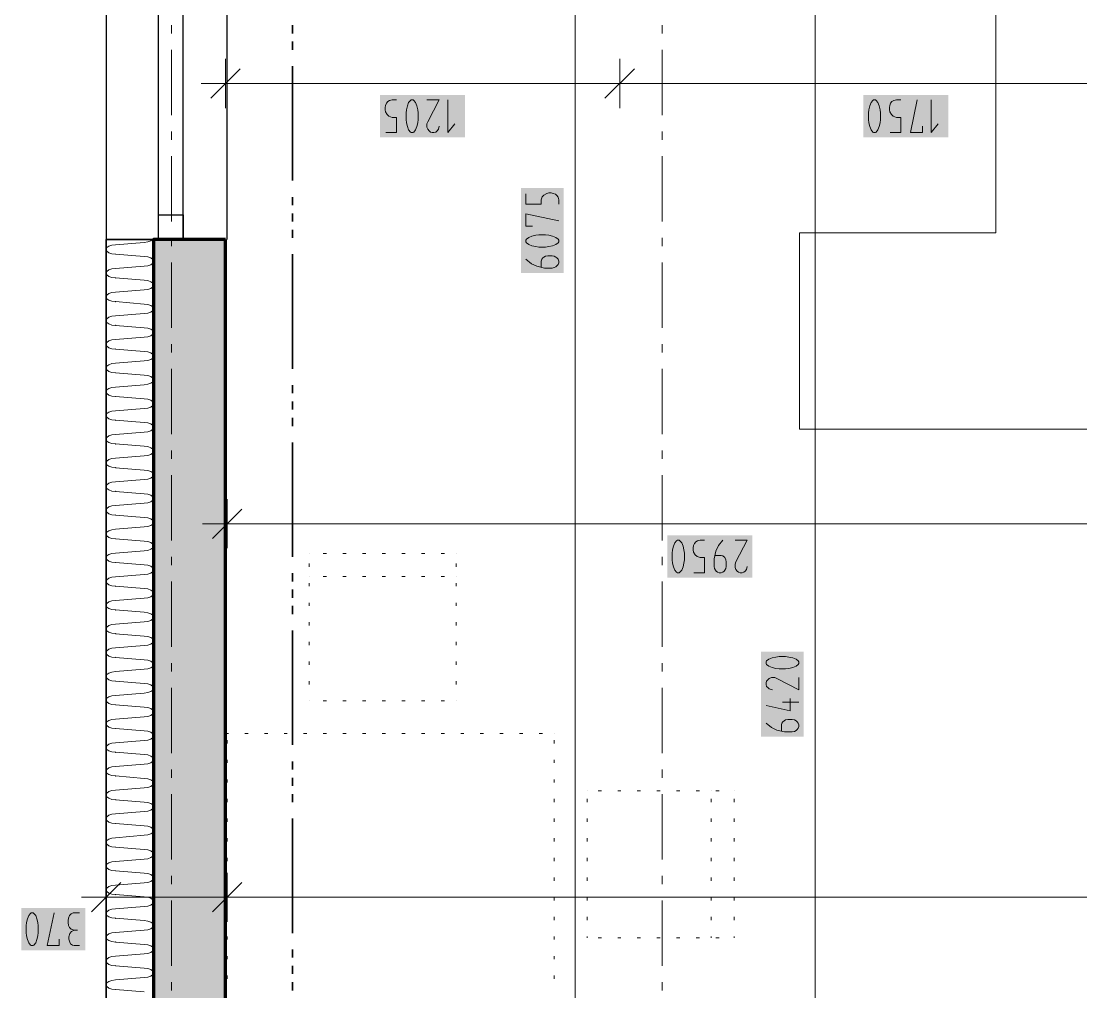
# Model space of a CAD drawing. Header units: millimetres. Extents: x 0 to 594, y 0 to 420.
# Drawn here: x 93.48 to 123.15, y 151.83 to 179 of the extents above; entities that cross this region are included whole.
import ezdxf

# ---------------------------------------------------------------- set-up
doc = ezdxf.new("R2010")
doc.units = ezdxf.units.MM
doc.header["$LTSCALE"] = 8
for name, color, linetype in [('PDF_Koty delkove', 7, 'Continuous'), ('PDF_Kuchyne', 7, 'Continuous'), ('PDF_Nabytek', 7, 'Continuous'), ('PDF_Okna', 7, 'Continuous'), ('PDF_Osy hlavni', 7, 'Continuous'), ('PDF_Pozarni useky', 7, 'Continuous'), ('PDF_Steny obvodove nosne', 7, 'Continuous'), ('PDF_Zatepleni', 7, 'Continuous')]:
    doc.layers.add(name, color=color, linetype=linetype)

msp = doc.modelspace()

# ---------------------------------------------------------------- linework, layer by layer
at = {"layer": 'PDF_Koty delkove', "lineweight": 18}
for points in [[(115.713, 135.687), (115.713, 140.359), (115.713, 148.079), (115.713, 189.557), (115.713, 190.885), (115.713, 201.28), (115.713, 202.288), (115.713, 221.567), (115.713, 222.895), (115.713, 262.69), (115.713, 265.045), (115.713, 266.262), (115.713, 328.13), (115.713, 331.61)], [(108.99, 145.32), (108.99, 154.118), (108.99, 156.524), (108.99, 167.628), (108.99, 200.96), (108.99, 202.288), (108.99, 215.614), (108.99, 216.942), (108.99, 262.69), (108.99, 266.17)], [(99.205, 177.942), (99.205, 177.255), (99.205, 176.568)], [(110.242, 177.942), (110.242, 177.255), (110.242, 176.568)], [(99.617, 177.667), (98.793, 176.843)], [(110.654, 177.667), (109.829, 176.843)], [(99.205, 177.255), (98.518, 177.255)], [(149.487, 177.255), (145.41, 177.255), (144.58, 177.255), (143.119, 177.255), (137.352, 177.255), (135.153, 177.255), (129.109, 177.255), (127.506, 177.255), (126.269, 177.255), (110.242, 177.255), (99.205, 177.255)], [(103.696, 175.881), (103.989, 175.881), (103.989, 176.308), (103.867, 176.308), (103.781, 176.339), (103.732, 176.385), (103.684, 176.461), (103.671, 176.522), (103.671, 176.583), (103.684, 176.644), (103.708, 176.705), (103.745, 176.751), (103.793, 176.782), (103.867, 176.797), (103.989, 176.797)], [(104.258, 176.43), (104.258, 176.247), (104.271, 176.156), (104.295, 176.049), (104.332, 175.957), (104.38, 175.896), (104.405, 175.881), (104.454, 175.881), (104.479, 175.896), (104.527, 175.957), (104.564, 176.049), (104.589, 176.156), (104.601, 176.247), (104.601, 176.43), (104.589, 176.522), (104.564, 176.629), (104.527, 176.72), (104.479, 176.782), (104.454, 176.797), (104.405, 176.797), (104.38, 176.782), (104.332, 176.72), (104.295, 176.629), (104.271, 176.522), (104.258, 176.43)], [(104.845, 176.797), (105.188, 176.797), (104.87, 176.186), (104.845, 176.125), (104.845, 176.033), (104.87, 175.973), (104.906, 175.927), (104.943, 175.896), (104.992, 175.881), (105.041, 175.881), (105.09, 175.896), (105.127, 175.927), (105.163, 175.973), (105.188, 176.064)], [(105.433, 176.797), (105.433, 175.881), (105.628, 176.125)], [(117.79, 176.522), (117.79, 176.583), (117.803, 176.644), (117.827, 176.705), (117.864, 176.751), (117.912, 176.782), (117.986, 176.797), (118.108, 176.797)], [(117.815, 175.881), (118.108, 175.881), (118.108, 176.308), (117.986, 176.308), (117.901, 176.339), (117.851, 176.385), (117.803, 176.461), (117.79, 176.522)], [(118.72, 176.064), (118.72, 175.881), (118.378, 175.881), (118.573, 176.797)], [(118.965, 176.797), (118.965, 175.881), (119.16, 176.125)], [(107.616, 174.168), (107.616, 173.875), (108.043, 173.875), (108.043, 173.997), (108.074, 174.082), (108.12, 174.131), (108.196, 174.18), (108.256, 174.192), (108.318, 174.192), (108.379, 174.18), (108.439, 174.156), (108.485, 174.119), (108.516, 174.07), (108.532, 173.997), (108.532, 173.875)], [(107.798, 173.262), (107.616, 173.262), (107.616, 173.605), (108.532, 173.41)], [(107.631, 172.896), (107.616, 172.871), (107.616, 172.823), (107.631, 172.798), (107.692, 172.749), (107.784, 172.713), (107.891, 172.688), (107.981, 172.675), (108.165, 172.675), (108.256, 172.688), (108.363, 172.713), (108.455, 172.749), (108.516, 172.798), (108.532, 172.823), (108.532, 172.871), (108.516, 172.896), (108.455, 172.945), (108.363, 172.981), (108.256, 173.006), (108.165, 173.018)], [(108.165, 173.018), (107.981, 173.018), (107.891, 173.006), (107.784, 172.981), (107.692, 172.945), (107.631, 172.896)], [(108.043, 172.113), (108.043, 172.284), (108.058, 172.333), (108.089, 172.37), (108.12, 172.394), (108.165, 172.419), (108.226, 172.431), (108.348, 172.431), (108.409, 172.419), (108.455, 172.394), (108.485, 172.37), (108.516, 172.333), (108.532, 172.284), (108.532, 172.236), (108.516, 172.187), (108.485, 172.15), (108.455, 172.126), (108.409, 172.101), (108.348, 172.088), (108.134, 172.088), (107.921, 172.137), (107.768, 172.211), (107.616, 172.333)], [(99.251, 165.616), (99.251, 164.929), (99.251, 164.242)], [(99.663, 165.341), (98.839, 164.517)], [(98.564, 164.929), (99.251, 164.929), (126.269, 164.929), (127.643, 164.929), (139.868, 164.929), (149.487, 164.929), (150.174, 164.929)], [(112.051, 163.92), (112.051, 164.104), (112.038, 164.195), (112.013, 164.302), (111.977, 164.394), (111.928, 164.455), (111.903, 164.471), (111.855, 164.471), (111.83, 164.455), (111.782, 164.394), (111.745, 164.302), (111.721, 164.195), (111.708, 164.104)], [(112.319, 163.555), (112.613, 163.555), (112.613, 163.982), (112.49, 163.982), (112.405, 164.013), (112.356, 164.059), (112.308, 164.135), (112.295, 164.195), (112.295, 164.257), (112.308, 164.318), (112.332, 164.378), (112.369, 164.424), (112.417, 164.455), (112.49, 164.471), (112.613, 164.471)], [(113.127, 164.471), (113.004, 164.318), (112.931, 164.165), (112.882, 163.952), (112.882, 163.737), (112.895, 163.677), (112.919, 163.631), (112.943, 163.601), (112.98, 163.57), (113.029, 163.555), (113.078, 163.555), (113.127, 163.57), (113.163, 163.601), (113.188, 163.631), (113.213, 163.677), (113.225, 163.737), (113.225, 163.86), (113.213, 163.92), (113.188, 163.982), (113.127, 164.028), (113.078, 164.043), (112.907, 164.043)], [(113.469, 164.471), (113.812, 164.471), (113.494, 163.86), (113.469, 163.799), (113.469, 163.707), (113.494, 163.647), (113.53, 163.601), (113.567, 163.57), (113.616, 163.555), (113.665, 163.555), (113.714, 163.57)], [(111.708, 164.104), (111.708, 163.92), (111.721, 163.83), (111.745, 163.723), (111.782, 163.631), (111.83, 163.57), (111.855, 163.555), (111.903, 163.555), (111.928, 163.57), (111.977, 163.631), (112.013, 163.723), (112.038, 163.83), (112.051, 163.92)], [(113.714, 163.57), (113.75, 163.601), (113.787, 163.647), (113.812, 163.737)], [(115.255, 160.28), (114.644, 160.598), (114.582, 160.623), (114.491, 160.623), (114.43, 160.598), (114.385, 160.562), (114.353, 160.525), (114.339, 160.476), (114.339, 160.427), (114.353, 160.378), (114.385, 160.342), (114.43, 160.305), (114.521, 160.28)], [(115.255, 160.623), (115.255, 160.28)], [(115.01, 160.036), (115.01, 159.693), (114.339, 159.84)], [(115.255, 159.938), (114.797, 159.938)], [(114.766, 159.131), (114.766, 159.302), (114.781, 159.351), (114.811, 159.387), (114.843, 159.412), (114.887, 159.436), (114.949, 159.448), (115.071, 159.448), (115.132, 159.436), (115.178, 159.412), (115.208, 159.387), (115.239, 159.351), (115.255, 159.302), (115.255, 159.253), (115.239, 159.204), (115.208, 159.167), (115.178, 159.143), (115.132, 159.118), (115.071, 159.106), (114.857, 159.106), (114.644, 159.155), (114.491, 159.228), (114.339, 159.351)], [(95.862, 155.161), (95.862, 154.474), (95.862, 153.787)], [(99.251, 155.161), (99.251, 154.474), (99.251, 153.787)], [(96.274, 154.886), (95.45, 154.062)], [(99.663, 154.886), (98.839, 154.062)], [(95.862, 154.474), (95.175, 154.474)], [(235.992, 154.474), (234.068, 154.474), (203.112, 154.474), (201.784, 154.474), (178.291, 154.474), (176.368, 154.474), (164.92, 154.474), (162.813, 154.474), (151.365, 154.474), (149.441, 154.474), (99.251, 154.474), (95.862, 154.474)], [(93.621, 153.67), (93.621, 153.487), (93.633, 153.396), (93.657, 153.289), (93.694, 153.197), (93.743, 153.136), (93.767, 153.121), (93.816, 153.121), (93.841, 153.136), (93.889, 153.197), (93.926, 153.289), (93.951, 153.396), (93.963, 153.487), (93.963, 153.67), (93.951, 153.762), (93.926, 153.869), (93.889, 153.96), (93.841, 154.022), (93.816, 154.037)], [(93.816, 154.037), (93.767, 154.037), (93.743, 154.022), (93.694, 153.96), (93.657, 153.869), (93.633, 153.762), (93.621, 153.67)], [(94.551, 153.304), (94.551, 153.121), (94.208, 153.121), (94.403, 154.037)], [(95.113, 154.037), (94.942, 154.037), (94.881, 154.006), (94.832, 153.96), (94.807, 153.884), (94.795, 153.823), (94.795, 153.762), (94.807, 153.686), (94.832, 153.625), (94.881, 153.579), (94.966, 153.548)], [(95.113, 153.121), (94.966, 153.121), (94.917, 153.136), (94.868, 153.167), (94.843, 153.213), (94.819, 153.304), (94.819, 153.365), (94.843, 153.457), (94.892, 153.518), (94.966, 153.548), (95.064, 153.548)]]:
    msp.add_lwpolyline(points, dxfattribs=at)
for points in [[(117.203, 176.43), (117.203, 176.247), (117.216, 176.156), (117.24, 176.049), (117.277, 175.957), (117.325, 175.896), (117.35, 175.881), (117.399, 175.881), (117.424, 175.896), (117.472, 175.957), (117.509, 176.049), (117.534, 176.156), (117.546, 176.247), (117.546, 176.43), (117.534, 176.522), (117.509, 176.629), (117.472, 176.72), (117.424, 176.782), (117.399, 176.797), (117.35, 176.797), (117.325, 176.782), (117.277, 176.72), (117.24, 176.629), (117.216, 176.522)], [(114.887, 161.21), (114.704, 161.21), (114.614, 161.197), (114.506, 161.173), (114.415, 161.136), (114.353, 161.088), (114.339, 161.063), (114.339, 161.014), (114.353, 160.99), (114.415, 160.941), (114.506, 160.904), (114.614, 160.879), (114.704, 160.867), (114.887, 160.867), (114.979, 160.879), (115.086, 160.904), (115.178, 160.941), (115.239, 160.99), (115.255, 161.014), (115.255, 161.063), (115.239, 161.088), (115.178, 161.136), (115.086, 161.173), (114.979, 161.197)]]:
    msp.add_lwpolyline(points, close=True, dxfattribs=at)
at = {"layer": 'PDF_Koty delkove', "color": 7, "lineweight": 18, "true_color": 0xffffff, "transparency": 33554559}
for points in [[(105.913, 176.935), (103.534, 176.935), (105.913, 175.744), (103.534, 175.744)], [(119.445, 176.935), (117.066, 176.935), (119.445, 175.744), (117.066, 175.744)], [(108.669, 171.951), (108.669, 174.329), (107.479, 171.951), (107.479, 174.329)], [(113.95, 164.608), (111.571, 164.608), (113.95, 163.418), (111.571, 163.418)], [(115.392, 158.968), (115.392, 161.347), (114.201, 158.968), (114.201, 161.347)], [(95.275, 154.175), (93.484, 154.175), (95.275, 152.984), (93.484, 152.984)]]:
    msp.add_solid(points, dxfattribs=at)
at = {"layer": 'PDF_Kuchyne', "lineweight": 13}
msp.add_lwpolyline([(126.269, 189.557), (120.774, 189.557), (110.242, 189.557), (110.242, 184.062), (120.774, 184.062), (120.774, 173.071), (115.279, 173.071), (115.279, 167.576), (126.269, 167.576), (126.269, 173.071)], dxfattribs=at)
at = {"layer": 'PDF_Nabytek', "lineweight": 13}
for points in [[(101.545, 164.096), (101.545, 164.096)], [(101.545, 164.096), (101.545, 164.096)], [(102.033, 164.096), (101.942, 164.096)], [(102.583, 164.096), (102.491, 164.096)], [(103.133, 164.096), (103.041, 164.096)], [(103.682, 164.096), (103.591, 164.096)], [(104.232, 164.096), (104.14, 164.096)], [(104.781, 164.096), (104.69, 164.096)], [(105.331, 164.096), (105.239, 164.096)], [(105.666, 164.096), (105.666, 164.096)], [(105.666, 164.096), (105.666, 164.096)], [(101.545, 163.727), (101.545, 163.819)], [(105.666, 163.727), (105.666, 163.819)], [(101.545, 163.455), (101.545, 163.455)], [(101.545, 163.178), (101.545, 163.269)], [(102.033, 163.455), (101.942, 163.455)], [(102.583, 163.455), (102.491, 163.455)], [(103.133, 163.455), (103.041, 163.455)], [(103.682, 163.455), (103.591, 163.455)], [(104.232, 163.455), (104.14, 163.455)], [(104.781, 163.455), (104.69, 163.455)], [(105.331, 163.455), (105.239, 163.455)], [(105.666, 163.455), (105.666, 163.455)], [(105.666, 163.178), (105.666, 163.269)], [(101.545, 162.628), (101.545, 162.72)], [(105.666, 162.628), (105.666, 162.72)], [(101.545, 162.079), (101.545, 162.17)], [(105.666, 162.079), (105.666, 162.17)], [(101.545, 161.529), (101.545, 161.621)], [(105.666, 161.529), (105.666, 161.621)], [(101.545, 160.98), (101.545, 161.071)], [(105.666, 160.98), (105.666, 161.071)], [(101.545, 160.43), (101.545, 160.522)], [(105.666, 160.43), (105.666, 160.522)], [(101.545, 159.975), (101.545, 159.975)], [(101.545, 159.975), (101.545, 159.975)], [(102.033, 159.975), (101.942, 159.975)], [(102.583, 159.975), (102.491, 159.975)], [(103.133, 159.975), (103.041, 159.975)], [(103.682, 159.975), (103.591, 159.975)], [(104.232, 159.975), (104.14, 159.975)], [(104.781, 159.975), (104.69, 159.975)], [(105.331, 159.975), (105.239, 159.975)], [(105.666, 159.975), (105.666, 159.975)], [(105.666, 159.975), (105.666, 159.975)], [(99.286, 159.059), (99.251, 159.059)], [(99.251, 159.059), (99.251, 159.059)], [(99.251, 159.059), (99.251, 159.059)], [(99.835, 159.059), (99.744, 159.059)], [(100.385, 159.059), (100.293, 159.059)], [(100.934, 159.059), (100.843, 159.059)], [(101.484, 159.059), (101.392, 159.059)], [(102.033, 159.059), (101.942, 159.059)], [(102.583, 159.059), (102.491, 159.059)], [(103.133, 159.059), (103.041, 159.059)], [(103.682, 159.059), (103.591, 159.059)], [(104.232, 159.059), (104.14, 159.059)], [(104.781, 159.059), (104.69, 159.059)], [(105.331, 159.059), (105.239, 159.059)], [(105.88, 159.059), (105.789, 159.059)], [(106.43, 159.059), (106.338, 159.059)], [(106.979, 159.059), (106.888, 159.059)], [(107.529, 159.059), (107.437, 159.059)], [(108.078, 159.059), (107.987, 159.059)], [(108.41, 159.059), (108.41, 159.059)], [(108.41, 159.059), (108.41, 159.059)], [(99.251, 158.782), (99.251, 158.873)], [(108.41, 158.782), (108.41, 158.873)], [(99.251, 158.232), (99.251, 158.324)], [(108.41, 158.232), (108.41, 158.324)], [(99.251, 157.683), (99.251, 157.774)], [(108.41, 157.683), (108.41, 157.774)], [(109.326, 157.456), (109.326, 157.456)], [(109.326, 157.456), (109.326, 157.456)], [(109.727, 157.456), (109.635, 157.456)], [(110.276, 157.456), (110.185, 157.456)], [(110.826, 157.456), (110.734, 157.456)], [(111.375, 157.456), (111.284, 157.456)], [(111.925, 157.456), (111.833, 157.456)], [(112.475, 157.456), (112.383, 157.456)], [(112.806, 157.456), (112.806, 157.456)], [(113.024, 157.456), (112.932, 157.456)], [(113.447, 157.456), (113.447, 157.456)], [(113.447, 157.456), (113.447, 157.456)], [(99.251, 157.133), (99.251, 157.225)], [(108.41, 157.133), (108.41, 157.225)], [(109.326, 157.133), (109.326, 157.225)], [(112.806, 157.133), (112.806, 157.225)], [(113.447, 157.133), (113.447, 157.225)], [(99.251, 156.584), (99.251, 156.675)], [(108.41, 156.584), (108.41, 156.675)], [(109.326, 156.584), (109.326, 156.675)], [(112.806, 156.584), (112.806, 156.675)], [(113.447, 156.584), (113.447, 156.675)], [(99.251, 156.034), (99.251, 156.126)], [(108.41, 156.034), (108.41, 156.126)], [(109.326, 156.034), (109.326, 156.126)], [(112.806, 156.034), (112.806, 156.126)], [(113.447, 156.034), (113.447, 156.126)], [(99.251, 155.484), (99.251, 155.576)], [(108.41, 155.484), (108.41, 155.576)], [(109.326, 155.484), (109.326, 155.576)], [(112.806, 155.484), (112.806, 155.576)], [(113.447, 155.484), (113.447, 155.576)], [(99.251, 154.935), (99.251, 155.027)], [(108.41, 154.935), (108.41, 155.027)], [(109.326, 154.935), (109.326, 155.027)], [(112.806, 154.935), (112.806, 155.027)], [(113.447, 154.935), (113.447, 155.027)], [(99.251, 154.385), (99.251, 154.477)], [(108.41, 154.385), (108.41, 154.477)], [(109.326, 154.385), (109.326, 154.477)], [(112.806, 154.385), (112.806, 154.477)], [(113.447, 154.385), (113.447, 154.477)], [(99.251, 153.836), (99.251, 153.927)], [(108.41, 153.836), (108.41, 153.927)], [(109.326, 153.836), (109.326, 153.927)], [(112.806, 153.836), (112.806, 153.927)], [(113.447, 153.836), (113.447, 153.927)], [(99.251, 153.286), (99.251, 153.378)], [(108.41, 153.286), (108.41, 153.378)], [(109.326, 153.335), (109.326, 153.378)], [(109.326, 153.335), (109.326, 153.335)], [(109.326, 153.335), (109.326, 153.335)], [(109.727, 153.335), (109.635, 153.335)], [(110.276, 153.335), (110.185, 153.335)], [(110.826, 153.335), (110.734, 153.335)], [(111.375, 153.335), (111.284, 153.335)], [(111.925, 153.335), (111.833, 153.335)], [(112.475, 153.335), (112.383, 153.335)], [(112.806, 153.335), (112.806, 153.378)], [(112.806, 153.335), (112.806, 153.335)], [(113.024, 153.335), (112.932, 153.335)], [(113.447, 153.335), (113.447, 153.378)], [(113.447, 153.335), (113.447, 153.335)], [(113.447, 153.335), (113.447, 153.335)], [(99.251, 152.737), (99.251, 152.828)], [(108.41, 152.737), (108.41, 152.828)], [(99.251, 152.187), (99.251, 152.279)], [(108.41, 152.187), (108.41, 152.279)]]:
    msp.add_lwpolyline(points, dxfattribs=at)
at = {"layer": 'PDF_Okna', "lineweight": 25}
for points in [[(95.862, 189.376), (95.862, 172.89)], [(97.328, 172.89), (97.328, 189.376)], [(98.015, 172.89), (98.015, 189.376)], [(99.251, 172.89), (99.251, 189.376)]]:
    msp.add_lwpolyline(points, dxfattribs=at)
msp.add_lwpolyline([(97.328, 172.89), (97.328, 173.577), (98.015, 173.577), (98.015, 172.89)], close=True, dxfattribs=at)
at = {"layer": 'PDF_Osy hlavni', "lineweight": 18}
for points in [[(97.694, 178.656), (97.694, 178.885)], [(111.432, 178.656), (111.432, 178.885), (111.432, 178.656)], [(97.694, 176.366), (97.694, 178.198)], [(111.432, 178.198), (111.432, 176.366), (111.432, 178.198)], [(97.694, 175.68), (97.694, 175.909)], [(111.432, 175.909), (111.432, 175.68), (111.432, 175.909)], [(97.694, 173.39), (97.694, 175.222)], [(111.432, 175.222), (111.432, 173.39), (111.432, 175.222)], [(97.694, 172.703), (97.694, 172.932)], [(111.432, 172.932), (111.432, 172.703), (111.432, 172.932)], [(97.694, 170.413), (97.694, 172.245)], [(111.432, 172.245), (111.432, 170.413), (111.432, 172.245)], [(97.694, 169.726), (97.694, 169.955)], [(111.432, 169.955), (111.432, 169.726), (111.432, 169.955)], [(97.694, 167.437), (97.694, 169.268)], [(111.432, 167.437), (111.432, 169.268), (111.432, 167.437)], [(97.694, 166.75), (97.694, 166.979)], [(111.432, 166.979), (111.432, 166.75), (111.432, 166.979)], [(97.694, 164.46), (97.694, 166.292)], [(111.432, 164.46), (111.432, 166.292), (111.432, 164.46)], [(97.694, 163.773), (97.694, 164.002)], [(111.432, 164.002), (111.432, 163.773), (111.432, 164.002)], [(97.694, 161.483), (97.694, 163.315)], [(111.432, 163.315), (111.432, 161.483), (111.432, 163.315)], [(97.694, 160.797), (97.694, 161.026)], [(111.432, 161.026), (111.432, 160.797), (111.432, 161.026)], [(97.694, 158.507), (97.694, 160.339)], [(111.432, 160.339), (111.432, 158.507), (111.432, 160.339)], [(97.694, 157.82), (97.694, 158.049)], [(111.432, 158.049), (111.432, 157.82), (111.432, 158.049)], [(97.694, 155.53), (97.694, 157.362)], [(111.432, 155.53), (111.432, 157.362), (111.432, 155.53)], [(97.694, 154.843), (97.694, 155.072)], [(111.432, 155.072), (111.432, 154.843), (111.432, 155.072)], [(97.694, 152.554), (97.694, 154.385)], [(111.432, 154.385), (111.432, 152.554), (111.432, 154.385)], [(97.694, 151.867), (97.694, 152.096)], [(111.432, 151.867), (111.432, 152.096), (111.432, 151.867)]]:
    msp.add_lwpolyline(points, dxfattribs=at)
at = {"layer": 'PDF_Pozarni useky', "lineweight": 35}
for points in [[(101.083, 178.656), (101.083, 178.885)], [(101.083, 178.198), (101.083, 178.427)], [(101.083, 174.535), (101.083, 177.74)], [(101.083, 173.848), (101.083, 174.077)], [(101.083, 173.39), (101.083, 173.619)], [(101.083, 172.932), (101.083, 173.161)], [(101.083, 169.268), (101.083, 172.474)], [(101.083, 168.582), (101.083, 168.81)], [(101.083, 168.124), (101.083, 168.353)], [(101.083, 167.666), (101.083, 167.895)], [(101.083, 164.002), (101.083, 167.208)], [(101.083, 163.315), (101.083, 163.544)], [(101.083, 162.857), (101.083, 163.086)], [(101.083, 162.399), (101.083, 162.628)], [(101.083, 158.736), (101.083, 161.941)], [(101.083, 158.049), (101.083, 158.278)], [(101.083, 157.591), (101.083, 157.82)], [(101.083, 157.133), (101.083, 157.362)], [(101.083, 153.47), (101.083, 156.675)], [(101.083, 152.783), (101.083, 153.012)], [(101.083, 152.325), (101.083, 152.554)], [(101.083, 151.867), (101.083, 152.096)]]:
    msp.add_lwpolyline(points, dxfattribs=at)
at = {"layer": 'PDF_Steny obvodove nosne', "lineweight": 70}
for points in [[(99.205, 172.89), (98.015, 172.89), (97.328, 172.89), (97.19, 172.89), (97.19, 143.26), (99.205, 143.26), (109.188, 143.26), (110.516, 143.26), (110.516, 141.932), (112.531, 141.932), (112.531, 143.26), (112.531, 145.275), (99.251, 145.275), (99.205, 145.275)], [(99.205, 145.275), (99.205, 172.89)]]:
    msp.add_lwpolyline(points, dxfattribs=at)
at = {"layer": 'PDF_Steny obvodove nosne', "color": 9, "lineweight": 9, "true_color": 0xc0c0c0, "transparency": 33554559}
msp.add_solid([(99.205, 143.26), (99.205, 172.89), (97.19, 143.26), (97.19, 172.89)], dxfattribs=at)
at = {"layer": 'PDF_Zatepleni', "lineweight": 35}
for points in [[(95.862, 172.89), (97.19, 172.89)], [(95.862, 172.89), (95.862, 141.932), (97.19, 141.932), (109.188, 141.932)], [(109.188, 143.26), (99.205, 143.26), (97.19, 143.26), (97.19, 172.89)]]:
    msp.add_lwpolyline(points, dxfattribs=at)
at = {"layer": 'PDF_Zatepleni', "lineweight": 9}
for points in [[(96.128, 172.742), (96.026, 172.732), (95.94, 172.703), (95.883, 172.66), (95.862, 172.609)], [(96.128, 172.742), (96.925, 172.807)], [(96.925, 172.807), (97.027, 172.818), (97.113, 172.847), (97.171, 172.89)], [(95.862, 172.609), (95.883, 172.558), (95.94, 172.515), (96.026, 172.486), (96.128, 172.476)], [(96.925, 172.41), (96.128, 172.476)], [(96.925, 172.41), (96.925, 172.41)], [(97.19, 172.291), (97.171, 172.328), (97.113, 172.371), (97.027, 172.4), (96.925, 172.41)], [(96.128, 172.078), (96.026, 172.068), (95.94, 172.039), (95.883, 171.996), (95.862, 171.945)], [(96.128, 172.078), (96.925, 172.143)], [(96.925, 172.143), (97.027, 172.154), (97.113, 172.183), (97.171, 172.226), (97.19, 172.263)], [(95.862, 171.945), (95.883, 171.894), (95.94, 171.851), (96.026, 171.822), (96.128, 171.812)], [(96.925, 171.746), (96.128, 171.812)], [(96.128, 171.414), (96.925, 171.479)], [(96.925, 171.746), (96.925, 171.746)], [(97.19, 171.627), (97.171, 171.664), (97.113, 171.707), (97.027, 171.736), (96.925, 171.746)], [(96.925, 171.479), (97.027, 171.49), (97.113, 171.519)], [(97.113, 171.519), (97.171, 171.562), (97.19, 171.599)], [(96.128, 171.414), (96.026, 171.404), (95.94, 171.375), (95.883, 171.332), (95.862, 171.281), (95.883, 171.23), (95.94, 171.187), (96.026, 171.158)], [(96.026, 171.158), (96.128, 171.148)], [(96.925, 171.082), (96.128, 171.148)], [(96.925, 171.082), (96.925, 171.082)], [(97.19, 170.963), (97.171, 171), (97.113, 171.043), (97.027, 171.072), (96.925, 171.082)], [(96.925, 170.815), (97.027, 170.826), (97.113, 170.855), (97.171, 170.898), (97.19, 170.935)], [(96.925, 170.815), (96.128, 170.75), (96.026, 170.74), (95.94, 170.711), (95.883, 170.668), (95.862, 170.617)], [(95.862, 170.617), (95.883, 170.566), (95.94, 170.523), (96.026, 170.494), (96.128, 170.484)], [(96.925, 170.418), (96.128, 170.484)], [(96.925, 170.418), (96.925, 170.418)], [(97.19, 170.299), (97.171, 170.336), (97.113, 170.379), (97.027, 170.408), (96.925, 170.418)], [(96.925, 170.151), (96.128, 170.086), (96.026, 170.076), (95.94, 170.047), (95.883, 170.004), (95.862, 169.953)], [(96.925, 170.151), (97.027, 170.162), (97.113, 170.191), (97.171, 170.234), (97.19, 170.271)], [(95.862, 169.953), (95.883, 169.902), (95.94, 169.859), (96.026, 169.83), (96.128, 169.82)], [(96.925, 169.754), (96.128, 169.82)], [(96.925, 169.754), (96.925, 169.754)], [(97.19, 169.635), (97.171, 169.672), (97.113, 169.715), (97.027, 169.744), (96.925, 169.754)], [(96.925, 169.487), (96.128, 169.422), (96.026, 169.412), (95.94, 169.383), (95.883, 169.34), (95.862, 169.289), (95.883, 169.238), (95.94, 169.195), (96.026, 169.166), (96.128, 169.156)], [(96.925, 169.487), (97.027, 169.498), (97.113, 169.527), (97.171, 169.57), (97.19, 169.607)], [(96.925, 169.09), (96.128, 169.156)], [(96.925, 168.823), (96.128, 168.758), (96.026, 168.748), (95.94, 168.719), (95.883, 168.676), (95.862, 168.625), (95.883, 168.574), (95.94, 168.531), (96.026, 168.502), (96.128, 168.492)], [(96.925, 169.09), (96.925, 169.09)], [(97.19, 168.971), (97.171, 169.008), (97.113, 169.051), (97.027, 169.08), (96.925, 169.09)], [(96.925, 168.823), (97.027, 168.834), (97.113, 168.863), (97.171, 168.906), (97.19, 168.943)], [(96.925, 168.426), (96.128, 168.492)], [(96.925, 168.426), (96.925, 168.426)], [(97.19, 168.307), (97.171, 168.344), (97.113, 168.387), (97.027, 168.416), (96.925, 168.426)], [(96.925, 168.159), (97.027, 168.17), (97.113, 168.198), (97.171, 168.242), (97.19, 168.279)], [(96.128, 168.094), (96.026, 168.084), (95.94, 168.055), (95.883, 168.012), (95.862, 167.961)], [(95.862, 167.961), (95.883, 167.91), (95.94, 167.867), (96.026, 167.838), (96.128, 167.828)], [(96.128, 168.094), (96.925, 168.159)], [(96.925, 167.762), (96.128, 167.828)], [(96.925, 167.762), (96.925, 167.762)], [(97.19, 167.643), (97.171, 167.68), (97.113, 167.723), (97.027, 167.752), (96.925, 167.762)], [(96.128, 167.43), (96.026, 167.42), (95.94, 167.391), (95.883, 167.348), (95.862, 167.297)], [(96.128, 167.43), (96.925, 167.495)], [(96.925, 167.495), (97.027, 167.506), (97.113, 167.534), (97.171, 167.578), (97.19, 167.615)], [(95.862, 167.297), (95.883, 167.246), (95.94, 167.203), (96.026, 167.174), (96.128, 167.164)], [(96.925, 167.098), (96.128, 167.164)], [(96.925, 167.098), (96.925, 167.098)], [(97.19, 166.979), (97.171, 167.016), (97.113, 167.059), (97.027, 167.088), (96.925, 167.098)], [(96.128, 166.766), (96.026, 166.756), (95.94, 166.727), (95.883, 166.684), (95.862, 166.633)], [(96.128, 166.766), (96.925, 166.831)], [(96.925, 166.831), (97.027, 166.842), (97.113, 166.87), (97.171, 166.914), (97.19, 166.951)], [(95.862, 166.633), (95.883, 166.582), (95.94, 166.539), (96.026, 166.51), (96.128, 166.5)], [(96.925, 166.434), (96.128, 166.5)], [(96.925, 166.434), (96.925, 166.434)], [(97.113, 166.395), (97.027, 166.424), (96.925, 166.434)], [(96.128, 166.102), (96.925, 166.167)], [(96.925, 166.167), (97.027, 166.178), (97.113, 166.206), (97.171, 166.25), (97.19, 166.287)], [(97.19, 166.315), (97.171, 166.352), (97.113, 166.395)], [(96.128, 166.102), (96.026, 166.092), (95.94, 166.063), (95.883, 166.02), (95.862, 165.969)], [(95.862, 165.969), (95.883, 165.918), (95.94, 165.875), (96.026, 165.846), (96.128, 165.836)], [(96.925, 165.77), (96.128, 165.836)], [(96.925, 165.77), (96.925, 165.77)], [(97.19, 165.651), (97.171, 165.688), (97.113, 165.731), (97.027, 165.76), (96.925, 165.77)], [(96.925, 165.503), (97.027, 165.514), (97.113, 165.542), (97.171, 165.586), (97.19, 165.623)], [(96.128, 165.438), (96.026, 165.428), (95.94, 165.399), (95.883, 165.356), (95.862, 165.305)], [(95.862, 165.305), (95.883, 165.254), (95.94, 165.211), (96.026, 165.182), (96.128, 165.172)], [(96.128, 165.438), (96.925, 165.503)], [(96.925, 165.106), (96.128, 165.172)], [(96.925, 165.106), (96.925, 165.106)], [(97.19, 164.987), (97.171, 165.024), (97.113, 165.067), (97.027, 165.096), (96.925, 165.106)], [(96.925, 164.839), (97.027, 164.85), (97.113, 164.878), (97.171, 164.922), (97.19, 164.959)], [(96.128, 164.774), (96.026, 164.763), (95.94, 164.735), (95.883, 164.692), (95.862, 164.641), (95.883, 164.59), (95.94, 164.547), (96.026, 164.518)], [(96.128, 164.774), (96.925, 164.839)], [(96.026, 164.518), (96.128, 164.508)], [(96.925, 164.442), (96.128, 164.508)], [(96.925, 164.442), (96.925, 164.442)], [(97.19, 164.323), (97.171, 164.36), (97.113, 164.403), (97.027, 164.432), (96.925, 164.442)], [(96.925, 164.175), (96.128, 164.11), (96.026, 164.099), (95.94, 164.071), (95.883, 164.028), (95.862, 163.977)], [(96.925, 164.175), (97.027, 164.185), (97.113, 164.214), (97.171, 164.258), (97.19, 164.295)], [(95.862, 163.977), (95.883, 163.926), (95.94, 163.883), (96.026, 163.854), (96.128, 163.844)], [(96.925, 163.778), (96.128, 163.844)], [(96.925, 163.778), (96.925, 163.778)], [(97.19, 163.659), (97.171, 163.696), (97.113, 163.739), (97.027, 163.768), (96.925, 163.778)], [(96.128, 163.446), (96.925, 163.511)], [(96.925, 163.511), (97.027, 163.521), (97.113, 163.55), (97.171, 163.594), (97.19, 163.631)], [(96.128, 163.446), (96.026, 163.435), (95.94, 163.407), (95.883, 163.364), (95.862, 163.313)], [(95.862, 163.313), (95.883, 163.262), (95.94, 163.219), (96.026, 163.19), (96.128, 163.18)], [(96.925, 163.114), (96.128, 163.18)], [(97.19, 162.967), (97.171, 162.93), (97.113, 162.886), (97.027, 162.857), (96.925, 162.847), (96.128, 162.782), (96.026, 162.771), (95.94, 162.743), (95.883, 162.7), (95.862, 162.649), (95.883, 162.598), (95.94, 162.555), (96.026, 162.526), (96.128, 162.516)], [(96.925, 163.114), (96.925, 163.114)], [(97.19, 162.995), (97.171, 163.032), (97.113, 163.075), (97.027, 163.104), (96.925, 163.114)], [(96.925, 162.45), (96.128, 162.516)], [(96.925, 162.45), (96.925, 162.45)], [(97.19, 162.331), (97.171, 162.368), (97.113, 162.411), (97.027, 162.44), (96.925, 162.45)], [(96.925, 162.183), (97.027, 162.193), (97.113, 162.222), (97.171, 162.266), (97.19, 162.303)], [(96.925, 162.183), (96.128, 162.118), (96.026, 162.107), (95.94, 162.079), (95.883, 162.036), (95.862, 161.985), (95.883, 161.934), (95.94, 161.891), (96.026, 161.862), (96.128, 161.852)], [(96.925, 161.786), (96.128, 161.852)], [(96.925, 161.786), (96.925, 161.786)], [(97.19, 161.667), (97.171, 161.704), (97.113, 161.747), (97.027, 161.776), (96.925, 161.786)], [(96.128, 161.454), (96.026, 161.443), (95.94, 161.415), (95.883, 161.372), (95.862, 161.321)], [(96.128, 161.454), (96.925, 161.519)], [(96.925, 161.519), (97.027, 161.529), (97.113, 161.558), (97.171, 161.602), (97.19, 161.639)], [(95.862, 161.321), (95.883, 161.27), (95.94, 161.227), (96.026, 161.198), (96.128, 161.188)], [(96.925, 161.122), (96.128, 161.188)], [(96.925, 161.122), (96.925, 161.122)], [(97.19, 161.003), (97.171, 161.04), (97.113, 161.083), (97.027, 161.112), (96.925, 161.122)], [(96.128, 160.79), (96.925, 160.855)], [(96.925, 160.855), (97.027, 160.865), (97.113, 160.894), (97.171, 160.938), (97.19, 160.975)], [(96.128, 160.79), (96.026, 160.779), (95.94, 160.751), (95.883, 160.708), (95.862, 160.657)], [(95.862, 160.657), (95.883, 160.606), (95.94, 160.563), (96.026, 160.534), (96.128, 160.524)], [(96.925, 160.458), (96.128, 160.524)], [(96.925, 160.458), (96.925, 160.458)], [(97.19, 160.339), (97.171, 160.376), (97.113, 160.419), (97.027, 160.448), (96.925, 160.458)], [(96.925, 160.191), (97.027, 160.201), (97.113, 160.23), (97.171, 160.274), (97.19, 160.311)], [(96.128, 160.126), (96.026, 160.115), (95.94, 160.087), (95.883, 160.044), (95.862, 159.993)], [(95.862, 159.993), (95.883, 159.942), (95.94, 159.899), (96.026, 159.87), (96.128, 159.86)], [(96.128, 160.126), (96.925, 160.191)], [(96.925, 159.794), (96.128, 159.86)], [(96.925, 159.794), (96.925, 159.794)], [(97.19, 159.675), (97.171, 159.712), (97.113, 159.755), (97.027, 159.784), (96.925, 159.794)], [(96.925, 159.527), (97.027, 159.537), (97.113, 159.566), (97.171, 159.61), (97.19, 159.647)], [(96.128, 159.462), (96.026, 159.451), (95.94, 159.423), (95.883, 159.38), (95.862, 159.329)], [(95.862, 159.329), (95.883, 159.278), (95.94, 159.235), (96.026, 159.206), (96.128, 159.196)], [(96.128, 159.462), (96.925, 159.527)], [(96.925, 159.13), (96.128, 159.196)], [(96.925, 159.13), (96.925, 159.13)], [(97.19, 159.011), (97.171, 159.048), (97.113, 159.091), (97.027, 159.12), (96.925, 159.13)], [(96.128, 158.798), (96.026, 158.787), (95.94, 158.759), (95.883, 158.716), (95.862, 158.665)], [(96.128, 158.798), (96.925, 158.863)], [(96.925, 158.863), (97.027, 158.873), (97.113, 158.902), (97.171, 158.946), (97.19, 158.983)], [(95.862, 158.665), (95.883, 158.614), (95.94, 158.571), (96.026, 158.542), (96.128, 158.532)], [(96.925, 158.466), (96.128, 158.532)], [(96.925, 158.466), (96.925, 158.466)], [(97.19, 158.347), (97.171, 158.384), (97.113, 158.427), (97.027, 158.456), (96.925, 158.466)], [(96.128, 158.133), (96.026, 158.123), (95.94, 158.095), (95.883, 158.052), (95.862, 158.001), (95.883, 157.95), (95.94, 157.907), (96.026, 157.878)], [(96.128, 158.133), (96.925, 158.199)], [(96.925, 158.199), (97.027, 158.209), (97.113, 158.238), (97.171, 158.282), (97.19, 158.319)], [(96.026, 157.878), (96.128, 157.868)], [(96.925, 157.802), (96.128, 157.868)], [(96.128, 157.469), (96.925, 157.535)], [(96.925, 157.802), (96.925, 157.802)], [(97.19, 157.683), (97.171, 157.72), (97.113, 157.763), (97.027, 157.792), (96.925, 157.802)], [(96.925, 157.535), (97.027, 157.545), (97.113, 157.574), (97.171, 157.618), (97.19, 157.655)], [(96.128, 157.469), (96.026, 157.459), (95.94, 157.431), (95.883, 157.387), (95.862, 157.337)], [(95.862, 157.337), (95.883, 157.286), (95.94, 157.243), (96.026, 157.214), (96.128, 157.204)], [(96.925, 157.138), (96.128, 157.204)], [(96.128, 156.805), (96.925, 156.871), (97.027, 156.881), (97.113, 156.91), (97.171, 156.954), (97.19, 156.991)], [(96.925, 157.138), (96.925, 157.138)], [(97.19, 157.019), (97.171, 157.056), (97.113, 157.099), (97.027, 157.128), (96.925, 157.138)], [(96.128, 156.805), (96.026, 156.795), (95.94, 156.767), (95.883, 156.723), (95.862, 156.673)], [(95.862, 156.673), (95.883, 156.622), (95.94, 156.579), (96.026, 156.55), (96.128, 156.54)], [(96.925, 156.474), (96.128, 156.54)], [(96.925, 156.474), (96.925, 156.474)], [(97.19, 156.355), (97.171, 156.392), (97.113, 156.435), (97.027, 156.464), (96.925, 156.474)], [(96.128, 156.141), (96.026, 156.131), (95.94, 156.103), (95.883, 156.059), (95.862, 156.009), (95.883, 155.958), (95.94, 155.915), (96.026, 155.886), (96.128, 155.876)], [(96.128, 156.141), (96.925, 156.207), (97.027, 156.217), (97.113, 156.246), (97.171, 156.29), (97.19, 156.327)], [(96.925, 155.81), (96.128, 155.876)], [(96.925, 155.81), (96.925, 155.81)], [(97.19, 155.691), (97.171, 155.728), (97.113, 155.771), (97.027, 155.8), (96.925, 155.81)], [(96.128, 155.477), (96.026, 155.467), (95.94, 155.439), (95.883, 155.395), (95.862, 155.345), (95.883, 155.294), (95.94, 155.251), (96.026, 155.222), (96.128, 155.212)], [(96.128, 155.477), (96.925, 155.543), (97.027, 155.553), (97.113, 155.582), (97.171, 155.626), (97.19, 155.663)], [(96.925, 155.146), (96.128, 155.212)], [(96.925, 154.879), (96.128, 154.813), (96.026, 154.803), (95.94, 154.775), (95.883, 154.731), (95.862, 154.681)], [(96.925, 155.146), (96.925, 155.146)], [(97.19, 155.027), (97.171, 155.064), (97.113, 155.107), (97.027, 155.136), (96.925, 155.146)], [(96.925, 154.879), (97.027, 154.889), (97.113, 154.918)], [(97.113, 154.918), (97.171, 154.962), (97.19, 154.999)], [(95.862, 154.681), (95.883, 154.63), (95.94, 154.587), (96.026, 154.558), (96.128, 154.548)], [(96.925, 154.482), (96.128, 154.548)], [(96.925, 154.482), (96.925, 154.482)], [(97.19, 154.363), (97.171, 154.4), (97.113, 154.443), (97.027, 154.472), (96.925, 154.482)], [(96.925, 154.215), (97.027, 154.225), (97.113, 154.254), (97.171, 154.298), (97.19, 154.335)], [(96.128, 154.149), (96.026, 154.139), (95.94, 154.111), (95.883, 154.067), (95.862, 154.017)], [(95.862, 154.017), (95.883, 153.966), (95.94, 153.923), (96.026, 153.894), (96.128, 153.884)], [(96.128, 154.149), (96.925, 154.215)], [(96.925, 153.818), (96.128, 153.884)], [(96.925, 153.818), (96.925, 153.818)], [(97.19, 153.699), (97.171, 153.736), (97.113, 153.779), (97.027, 153.808), (96.925, 153.818)], [(96.925, 153.551), (96.128, 153.485), (96.026, 153.475), (95.94, 153.447), (95.883, 153.403), (95.862, 153.353)], [(96.925, 153.551), (97.027, 153.561), (97.113, 153.59), (97.171, 153.634), (97.19, 153.671)], [(95.862, 153.353), (95.883, 153.302), (95.94, 153.259), (96.026, 153.23), (96.128, 153.22)], [(96.925, 153.154), (96.128, 153.22)], [(96.925, 153.154), (96.925, 153.154)], [(97.19, 153.035), (97.171, 153.072), (97.113, 153.115), (97.027, 153.144), (96.925, 153.154)], [(96.925, 152.887), (96.128, 152.821), (96.026, 152.811), (95.94, 152.782), (95.883, 152.739), (95.862, 152.689)], [(96.925, 152.887), (97.027, 152.897), (97.113, 152.926), (97.171, 152.97), (97.19, 153.007)], [(95.862, 152.689), (95.883, 152.638), (95.94, 152.595), (96.026, 152.566), (96.128, 152.556)], [(96.925, 152.49), (96.128, 152.556)], [(96.925, 152.49), (96.925, 152.49)], [(97.19, 152.371), (97.171, 152.408), (97.113, 152.451), (97.027, 152.48), (96.925, 152.49)], [(96.925, 152.223), (96.128, 152.157), (96.026, 152.147), (95.94, 152.118), (95.883, 152.075), (95.862, 152.025)], [(96.925, 152.223), (97.027, 152.233), (97.113, 152.262), (97.171, 152.306), (97.19, 152.343)], [(95.862, 152.025), (95.883, 151.974), (95.94, 151.931), (96.026, 151.902), (96.128, 151.892)], [(96.925, 151.826), (96.128, 151.892)]]:
    msp.add_lwpolyline(points, dxfattribs=at)
at = {"layer": 'PDF_Zatepleni', "lineweight": 9, "transparency": 33554559}
for points in [[(96.128, 172.456), (96.107, 172.476), (96.149, 172.476), (96.128, 172.497)], [(96.128, 171.792), (96.107, 171.812), (96.149, 171.812), (96.128, 171.833)], [(96.128, 171.128), (96.107, 171.148), (96.149, 171.148), (96.128, 171.169)], [(96.128, 170.463), (96.107, 170.484), (96.149, 170.484), (96.128, 170.505)], [(96.128, 169.799), (96.107, 169.82), (96.149, 169.82), (96.128, 169.841)], [(96.128, 169.135), (96.107, 169.156), (96.149, 169.156), (96.128, 169.177)], [(96.128, 168.471), (96.107, 168.492), (96.149, 168.492), (96.128, 168.513)], [(96.128, 167.807), (96.107, 167.828), (96.149, 167.828), (96.128, 167.849)], [(96.128, 167.143), (96.107, 167.164), (96.149, 167.164), (96.128, 167.185)], [(96.128, 166.479), (96.107, 166.5), (96.149, 166.5), (96.128, 166.521)], [(96.128, 165.815), (96.107, 165.836), (96.149, 165.836), (96.128, 165.857)], [(96.128, 165.151), (96.107, 165.172), (96.149, 165.172), (96.128, 165.193)], [(96.128, 164.487), (96.107, 164.508), (96.149, 164.508), (96.128, 164.529)], [(96.128, 163.823), (96.107, 163.844), (96.149, 163.844), (96.128, 163.865)], [(96.128, 163.159), (96.107, 163.18), (96.149, 163.18), (96.128, 163.201)], [(96.128, 162.495), (96.107, 162.516), (96.149, 162.516), (96.128, 162.537)], [(96.128, 161.831), (96.107, 161.852), (96.149, 161.852), (96.128, 161.873)], [(96.128, 161.167), (96.107, 161.188), (96.149, 161.188), (96.128, 161.209)], [(96.128, 160.503), (96.107, 160.524), (96.149, 160.524), (96.128, 160.545)], [(96.128, 159.839), (96.107, 159.86), (96.149, 159.86), (96.128, 159.881)], [(96.128, 159.175), (96.107, 159.196), (96.149, 159.196), (96.128, 159.217)], [(96.128, 158.511), (96.107, 158.532), (96.149, 158.532), (96.128, 158.553)], [(96.128, 157.847), (96.107, 157.868), (96.149, 157.868), (96.128, 157.888)], [(96.128, 157.183), (96.107, 157.204), (96.149, 157.204), (96.128, 157.224)], [(96.128, 156.519), (96.107, 156.54), (96.149, 156.54), (96.128, 156.56)], [(96.128, 155.855), (96.107, 155.876), (96.149, 155.876), (96.128, 155.896)], [(96.128, 155.191), (96.107, 155.212), (96.149, 155.212), (96.128, 155.232)], [(96.128, 154.527), (96.107, 154.548), (96.149, 154.548), (96.128, 154.568)], [(96.128, 153.863), (96.107, 153.884), (96.149, 153.884), (96.128, 153.904)], [(96.128, 153.199), (96.107, 153.22), (96.149, 153.22), (96.128, 153.24)], [(96.128, 152.535), (96.107, 152.556), (96.149, 152.556), (96.128, 152.576)], [(96.128, 151.871), (96.107, 151.892), (96.149, 151.892), (96.128, 151.912)]]:
    msp.add_solid(points, dxfattribs=at)

doc.saveas('drawing.dxf')
